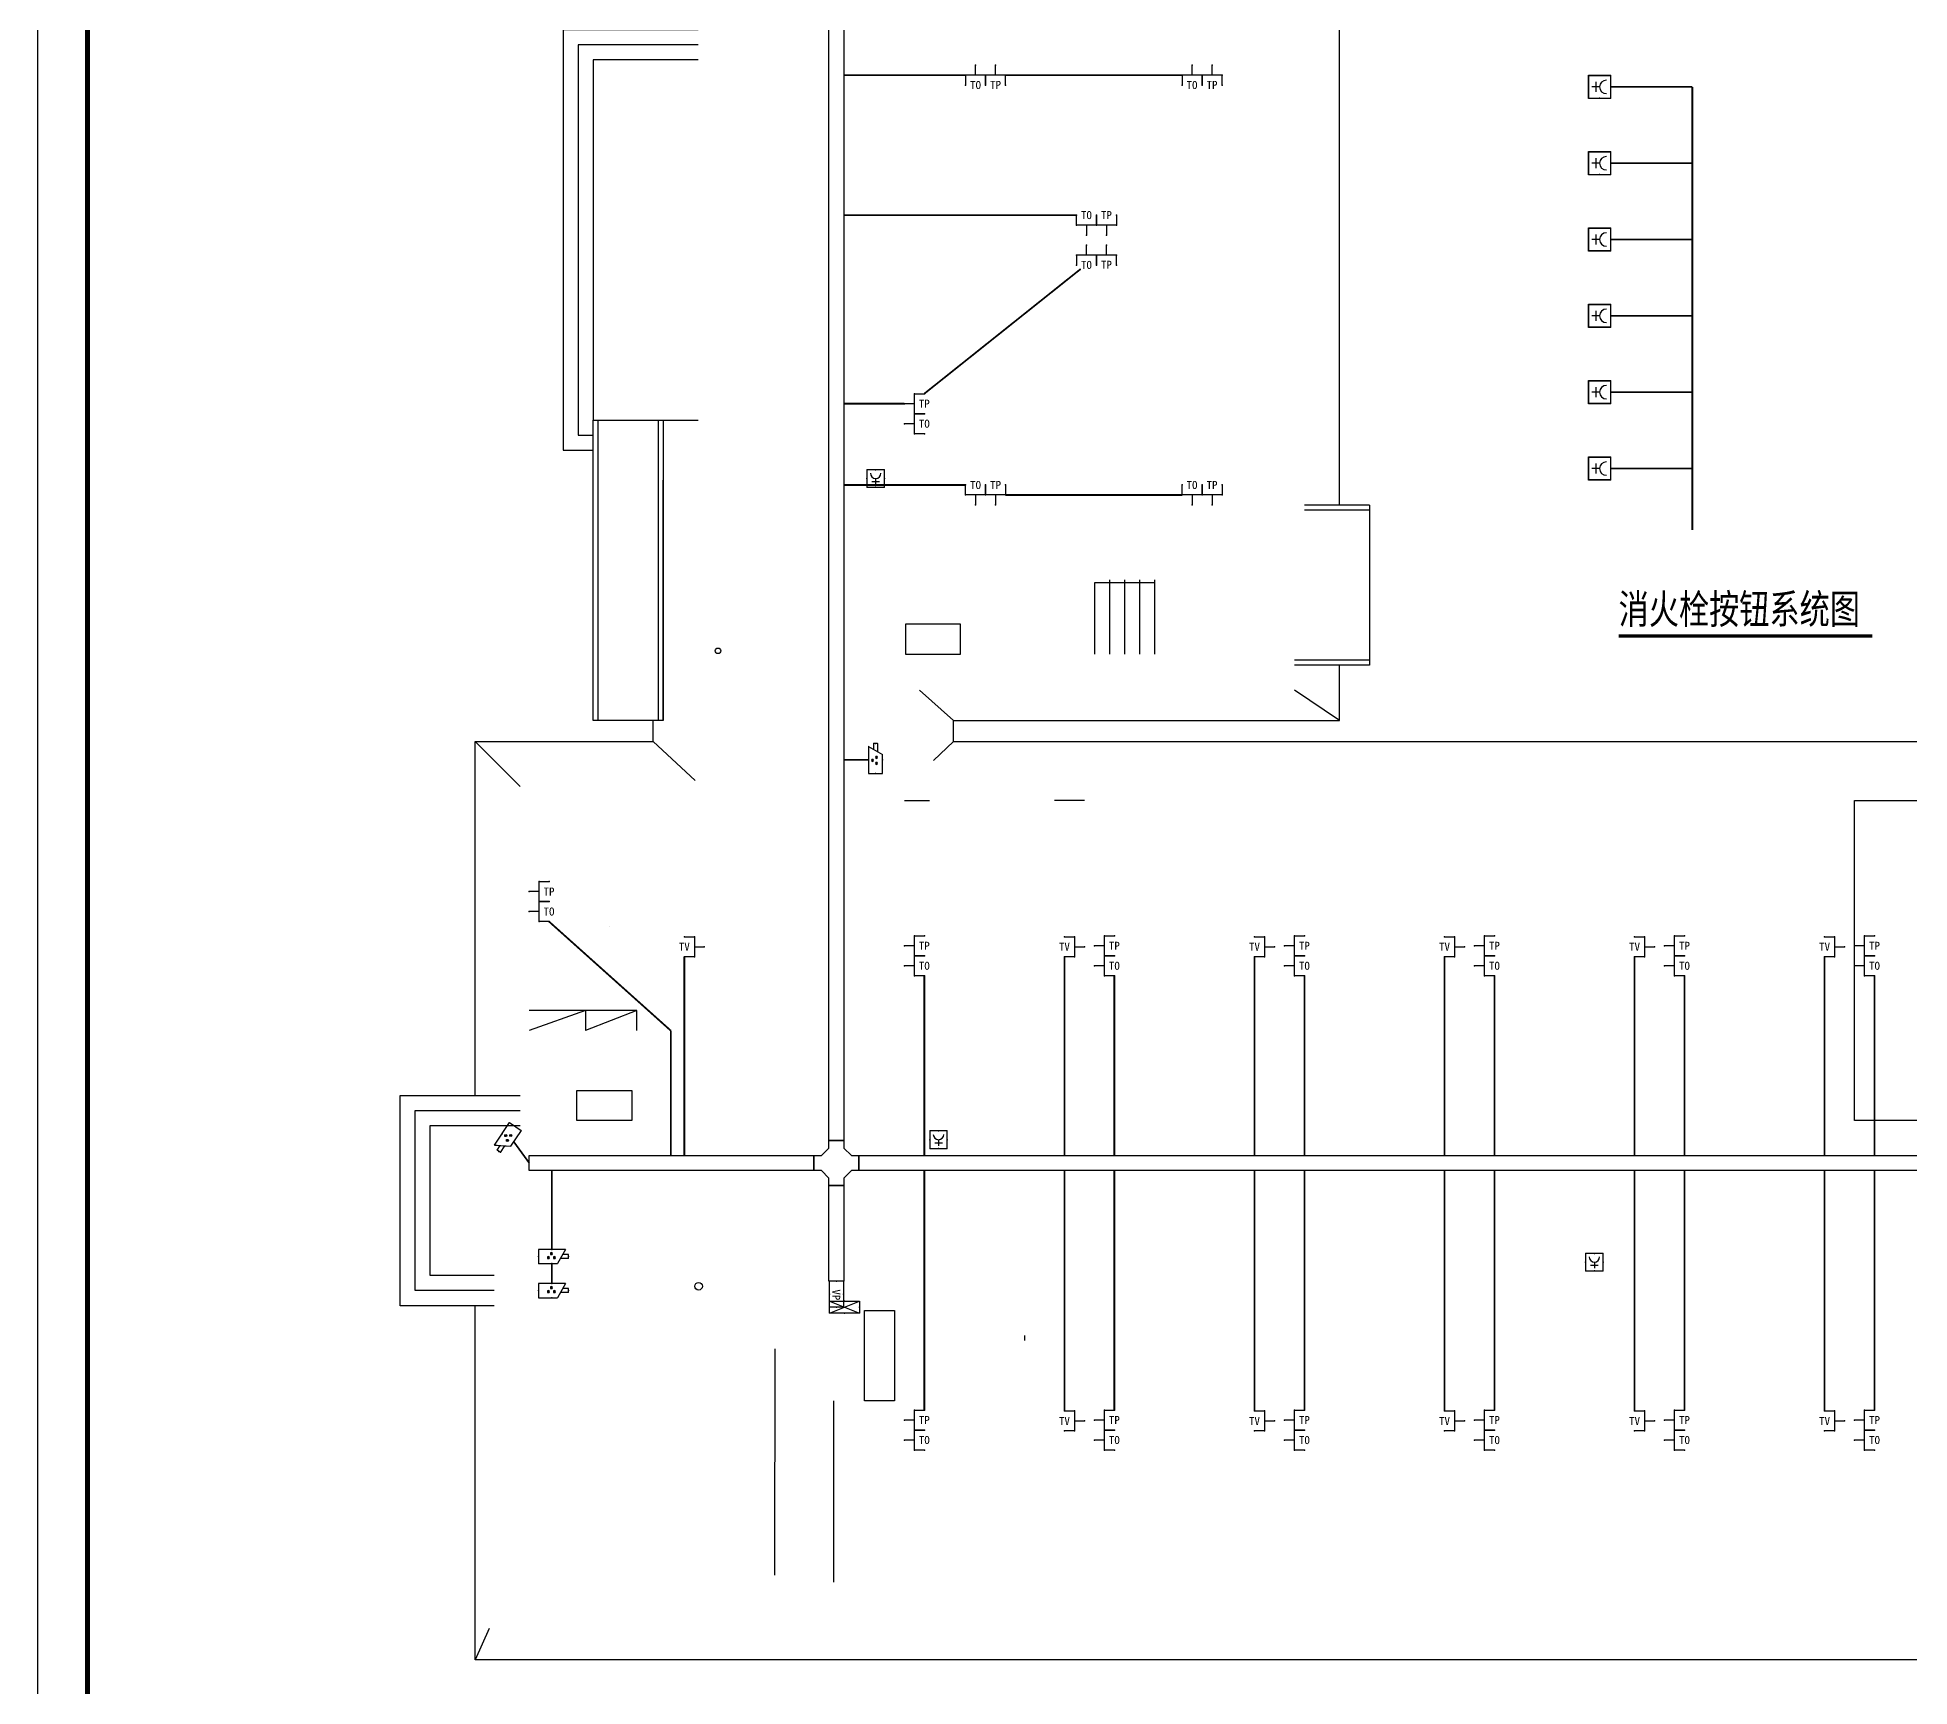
# Model space of a CAD drawing. Extents: x 552102 to 973302, y -80747 to 40012826.
# Drawn here: x 552102 to 589536, y 50299 to 83262 of the extents above; entities that cross this region are included whole.
import ezdxf
from ezdxf.enums import TextEntityAlignment as Align

# ---------------------------------------------------------------- set-up
doc = ezdxf.new("R2010")
doc.units = 0
doc.header["$LTSCALE"] = 1000
doc.header["$MEASUREMENT"] = 0
for name, color, linetype in [('CABLETRAY', 4, 'Continuous'), ('DIM_SYMB', 3, 'Continuous'), ('EQUIP-安防', 3, 'Continuous'), ('EQUIP-消防', 3, 'Continuous'), ('EQUIP-通讯', 3, 'Continuous'), ('GROUND', 2, 'Continuous'), ('LVTRY', 6, 'Continuous'), ('PUB_TITLE', 7, 'Continuous'), ('STAIR', 3, 'Continuous'), ('TEL_SYMB', 3, 'Continuous'), ('TP+TO', 3, 'TG_TP+TO'), ('WIRE-照明', 1, 'Continuous'), ('WIRE-电视', 4, 'TG_TV')]:
    doc.layers.add(name, color=color, linetype=linetype)
doc.styles.add('-宋体', font='', dxfattribs={"width": 0.8})
doc.styles.add('_TEL_DIM', font='simhei.ttf', dxfattribs={"width": 0.8, "height": 3.5})
doc.styles.get("Standard").update_dxf_attribs({"font": 'gbenor.shx', "bigfont": 'gbcbig.shx'})
doc.styles.add('TG_LINETYPE', font='SIMPLEX', dxfattribs={"width": 0.8, "height": 3, "bigfont": 'HZTXT'})
doc.styles.get('-宋体').set_extended_font_data('SimSun')
doc.linetypes.add('TG_TP+TO', pattern='A,1,-1.6,["TP+TO",TG_LINETYPE,S=0.1,R=0,X=-1.6,Y=-0.15],0', length=2.6)
doc.linetypes.add('TG_TV', pattern='A,2,-0.76,["TV",TG_LINETYPE,S=0.1,R=0,X=-0.6,Y=-0.15],0', length=2.8)

# ---------------------------------------------------------------- blocks, each defined once
blk = doc.blocks.new('$equip$00001847')
for p, q in [((-0.5, 0.499), (-0.5, 0.999)), ((0.5, 0.999), (0.5, 0.499)), ((0.5, 0.499), (-0.5, 0.499)), ((0, 0.5), (0, 0))]:
    blk.add_line(p, q)
for p in [(-0.5, 0.999), (0.5, 0.999), (-0.5, 0.499), (0, 0), (0.5, 0.499)]:
    blk.add_point(p)
at = {"color": 7, "style": '_TEL_DIM'}
blk.add_attdef('$TEXT$', text='', height=0.4, dxfattribs=at).set_placement((0, 0.999), align=Align.MIDDLE_CENTER)
at = {"color": 7, "style": '_TEL_DIM', "flags": 1}
blk.add_attdef('A', text='', height=0.00002, dxfattribs=at).set_placement((0, 0), align=Align.MIDDLE_CENTER)
blk = doc.blocks.new('$equip$00001867')
for p, q in [((-0.5, 0.499), (-0.5, 0.999)), ((0.5, 0.999), (0.5, 0.499)), ((0.5, 0.499), (-0.5, 0.499)), ((0, 0.5), (0, 0))]:
    blk.add_line(p, q)
for p in [(-0.5, 0.999), (0.5, 0.999), (-0.5, 0.499), (0, 0), (0.5, 0.499)]:
    blk.add_point(p)
at = {"color": 7, "style": '_TEL_DIM'}
blk.add_attdef('$TEXT$', text='', height=0.4, dxfattribs=at).set_placement((0, 0.999), align=Align.MIDDLE_CENTER)
at = {"color": 7, "style": '_TEL_DIM', "flags": 1}
blk.add_attdef('A', text='', height=0.00002, dxfattribs=at).set_placement((0, 0), align=Align.MIDDLE_CENTER)
blk = doc.blocks.new('$equip$00001802')
for p, q in [((-0.5, 0.499), (-0.5, 0.999)), ((0.5, 0.999), (0.5, 0.499)), ((0.5, 0.499), (-0.5, 0.499)), ((0, 0.5), (0, 0))]:
    blk.add_line(p, q)
for p in [(-0.5, 0.999), (0.5, 0.999), (-0.5, 0.499), (0, 0), (0.5, 0.499)]:
    blk.add_point(p)
at = {"color": 7, "style": '_TEL_DIM'}
blk.add_attdef('$TEXT$', text='', height=0.4, dxfattribs=at).set_placement((0, 0.999), align=Align.MIDDLE_CENTER)
at = {"color": 7, "style": '_TEL_DIM', "flags": 1}
blk.add_attdef('A', text='', height=0.00002, dxfattribs=at).set_placement((0, 0), align=Align.MIDDLE_CENTER)
blk = doc.blocks.new('$equip$00002562')
for p, q in [((-0.75, 0.6), (-0.75, 0)), ((-0.75, 0), (0.75, 0.6)), ((-0.75, 0.6), (0.75, 0)), ((0.75, 0.6), (-0.75, 0.6)), ((-0.75, 0), (0.75, 0)), ((0.75, 0), (0.75, 0.6))]:
    blk.add_line(p, q)
at = {"const_width": 0.025}
blk.add_lwpolyline([(-0.75, 0.6), (-0.75, 0), (0.75, 0), (0.75, 0.6), (-0.75, 0.6), (-0.75, 0)], dxfattribs=at)
for p in [(-0.75, 0.3), (0, 0.6), (0, 0), (0.75, 0.3)]:
    blk.add_point(p)
at = {"color": 7, "style": '_TEL_DIM', "flags": 1}
blk.add_attdef('A', text='', height=0.00002, dxfattribs=at).set_placement((0, 0), align=Align.MIDDLE_CENTER)
blk = doc.blocks.new('$equip$00002567')
for p, q in [((0.65, 0.35), (-0.65, 0.35)), ((-0.65, 0.35), (-0.65, -0.35)), ((0.65, 0.35), (0.65, -0.35)), ((-0.65, -0.35), (0.65, -0.35))]:
    blk.add_line(p, q)
at = {"const_width": 0.05}
blk.add_lwpolyline([(-0.65, 0.35), (-0.65, -0.35), (0.65, -0.35), (0.65, 0.35), (-0.65, 0.35), (-0.65, -0.35)], dxfattribs=at)
for p in [(-0.65, 0), (0, 0.35), (0.65, 0), (0, -0.35)]:
    blk.add_point(p)
at = {"color": 7, "style": '_TEL_DIM'}
blk.add_attdef('$TEXT$', text='', height=0.4, dxfattribs=at).set_placement((-0.017, -0.005), align=Align.MIDDLE_CENTER)
at = {"color": 7, "style": '_TEL_DIM', "flags": 1}
blk.add_attdef('A', text='', height=0.00002, dxfattribs=at).set_placement((0, 0), align=Align.MIDDLE_CENTER)
blk = doc.blocks.new('$equip$00002965')
for p, q in [((-0.75, -0.1), (-0.75, 0.1)), ((-0.75, 0.1), (-0.457, 0.1)), ((-0.6, 0.35), (0.75, 0.35)), ((-0.6, 0.35), (-0.2, -0.35)), ((0.75, 0.35), (0.75, -0.35)), ((-0.75, -0.1), (-0.343, -0.1)), ((0.75, -0.35), (-0.2, -0.35))]:
    blk.add_line(p, q)
at = {"const_width": 0.04}
blk.add_lwpolyline([(-0.75, 0.1), (-0.75, -0.1), (-0.343, -0.1), (-0.2, -0.35), (0.75, -0.35), (0.75, 0.35), (-0.6, 0.35), (-0.457, 0.1), (-0.75, 0.1), (-0.75, -0.1)], dxfattribs=at)
for centre in [(0.1, 0.15), (-0.05, -0.05), (0.25, -0.05)]:
    blk.add_circle(centre, 0.05)
for p in [(-0.75, 0), (0.075, 0.35), (0.075, -0.35), (0.75, 0)]:
    blk.add_point(p)
for points in [[(0.057, 0.175), (0.143, 0.175), (0.05, 0.15), (0.15, 0.15)], [(0.057, 0.125), (0.143, 0.125), (0.05, 0.15), (0.15, 0.15)], [(0.075, 0.193), (0.125, 0.193), (0.057, 0.175), (0.143, 0.175)], [(0.075, 0.107), (0.125, 0.107), (0.057, 0.125), (0.143, 0.125)], [(0.1, 0.2), (0.1, 0.2), (0.075, 0.193), (0.125, 0.193)], [(0.1, 0.1), (0.1, 0.1), (0.075, 0.107), (0.125, 0.107)], [(-0.093, -0.025), (-0.007, -0.025), (-0.1, -0.05), (0, -0.05)], [(-0.093, -0.075), (-0.007, -0.075), (-0.1, -0.05), (0, -0.05)], [(-0.075, -0.007), (-0.025, -0.007), (-0.093, -0.025), (-0.007, -0.025)], [(-0.075, -0.093), (-0.025, -0.093), (-0.093, -0.075), (-0.007, -0.075)], [(-0.05, 0), (-0.05, 0), (-0.075, -0.007), (-0.025, -0.007)], [(-0.05, -0.1), (-0.05, -0.1), (-0.075, -0.093), (-0.025, -0.093)], [(0.207, -0.025), (0.293, -0.025), (0.2, -0.05), (0.3, -0.05)], [(0.207, -0.075), (0.293, -0.075), (0.2, -0.05), (0.3, -0.05)], [(0.225, -0.007), (0.275, -0.007), (0.207, -0.025), (0.293, -0.025)], [(0.225, -0.093), (0.275, -0.093), (0.207, -0.075), (0.293, -0.075)], [(0.25, 0), (0.25, 0), (0.225, -0.007), (0.275, -0.007)], [(0.25, -0.1), (0.25, -0.1), (0.225, -0.093), (0.275, -0.093)]]:
    blk.add_solid(points)
at = {"color": 7, "style": '_TEL_DIM', "flags": 1}
for tag in ['A', 'REMARK']:
    blk.add_attdef(tag, text='', height=0.00002, dxfattribs=at).set_placement((0, 0), align=Align.MIDDLE_CENTER)
blk = doc.blocks.new('$equip$00002656')
for p, q in [((-0.5, 1), (-0.5, 0)), ((0.5, 1), (-0.5, 1)), ((0.5, 0), (0.5, 1)), ((-0.5, 0), (0.5, 0)), ((-0.219, 0.331), (0.222, 0.331)), ((0, 0.5), (0, 0.15))]:
    blk.add_line(p, q)
at = {"const_width": 0.0571}
blk.add_lwpolyline([(-0.5, 1), (0.5, 1), (0.5, 0), (-0.5, 0), (-0.5, 1), (0.5, 1)], dxfattribs=at)
blk.add_arc((0, 0.8), 0.3, 180, 0)
for p in [(0, 1), (-0.5, 0.5), (0, 0), (0.5, 0.5)]:
    blk.add_point(p)
at = {"color": 7, "flags": 1}
for tag, height, p in [('A', 0.00002, (0, 0)), ('B', 0.4, (0.762, 0.292))]:
    blk.add_attdef(tag, text='', height=height, dxfattribs=at).set_placement(p, align=Align.MIDDLE_CENTER)

msp = doc.modelspace()

# ---------------------------------------------------------------- linework, layer by layer
for p, q in [((574437, 72362), (573237, 72362)), ((569437, 68012), (569937, 68012)), ((573037, 68012), (572437, 68012)), ((564087, 63812), (561937, 63812)), ((563062, 63812), (561937, 63412)), ((563062, 63812), (563062, 63412)), ((564087, 63812), (563062, 63412)), ((564087, 63412), (564087, 63812)), ((571837, 57313), (571837, 57213)), ((571837, 57313), (571837, 57213)), ((571837, 57313), (571837, 57213)), ((566849, 52526), (566855, 57051)), ((568024, 52388), (568024, 56013))]:
    msp.add_line(p, q)
at = {"color": 2}
for points in [[(565317, 83412), (562617, 83412), (562617, 75012), (563217, 75012)], [(565317, 83112), (562917, 83112), (562917, 75312), (563217, 75312)], [(565317, 82812), (563217, 82812), (563217, 75612), (565317, 75612)], [(561237, 57912), (559357, 57912), (559357, 62112), (561757, 62112)], [(561237, 58212), (559657, 58212), (559657, 61812), (561757, 61812)], [(561237, 58512), (559957, 58512), (559957, 61512), (561757, 61512)]]:
    msp.add_lwpolyline(points, dxfattribs=at)
msp.add_lwpolyline([(591737, 61612), (588437, 61612), (588437, 68012), (592037, 68012), (592037, 62212), (591737, 62212)], close=True)
msp.add_circle((565711, 71001), 55)
at = {"color": 5}
msp.add_circle((565323, 58299), 75, dxfattribs=at)
at = {"layer": 'CABLETRAY'}
for p, q in [((567927, 61212), (567927, 96012)), ((568227, 96012), (568227, 61212)), ((567777, 60912), (567927, 61062)), ((567927, 61212), (568227, 61212)), ((567927, 61062), (567927, 61212)), ((568227, 61212), (567927, 61212)), ((568227, 61212), (568227, 61062)), ((568227, 61062), (568377, 60912)), ((561937, 60612), (561937, 60912)), ((561937, 60912), (567627, 60912)), ((567627, 60612), (567627, 60912)), ((567627, 60912), (567777, 60912)), ((567627, 60912), (567627, 60612)), ((568377, 60912), (568527, 60912)), ((568527, 60612), (568527, 60912)), ((568527, 60912), (599437, 60912)), ((568527, 60912), (568527, 60612)), ((567627, 60612), (561937, 60612)), ((567777, 60612), (567627, 60612)), ((567927, 60462), (567777, 60612)), ((567927, 60312), (567927, 60462)), ((567927, 60312), (568227, 60312)), ((567927, 58403), (567927, 60312)), ((568227, 60312), (567927, 60312)), ((568377, 60612), (568227, 60462)), ((568227, 60462), (568227, 60312)), ((568227, 60312), (568227, 58403)), ((568527, 60612), (568377, 60612)), ((599437, 60612), (568527, 60612)), ((568227, 58403), (567927, 58403))]:
    msp.add_line(p, q, dxfattribs=at)
at = {"layer": 'DIM_SYMB'}
msp.add_lwpolyline([(564049, 73650, 0, 0, 0), (564049, 74719, 80, 0, 0), (564049, 75612, 0, 0, 0)], format="xyseb", dxfattribs=at)
at = {"layer": 'GROUND'}
for p, q in [((563217, 69612), (563217, 75612)), ((563217, 75612), (564417, 75612)), ((563317, 69612), (563317, 75612)), ((564517, 75612), (564517, 69612)), ((564617, 75612), (564617, 69612)), ((578737, 73912), (577437, 73912)), ((578137, 73812), (577437, 73812)), ((578737, 73812), (578137, 73812)), ((578737, 73912), (578737, 70712)), ((578737, 70812), (577237, 70812)), ((578737, 70712), (577237, 70712)), ((569737, 70212), (570417, 69612)), ((578137, 69612), (577237, 70212)), ((564617, 69612), (563217, 69612)), ((564617, 69612), (563217, 69612)), ((560857, 69192), (564417, 69192)), ((560857, 62112), (560857, 69192)), ((561757, 68292), (560857, 69192)), ((560857, 69192), (564417, 69192)), ((560857, 62112), (560857, 69192)), ((561757, 68292), (560857, 69192)), ((564417, 69192), (565257, 68412)), ((564417, 69192), (565257, 68412)), ((564417, 69192), (565257, 68412)), ((564417, 69192), (565257, 68412)), ((570417, 69192), (570017, 68812)), ((570417, 69192), (600617, 69192)), ((559957, 61512), (561157, 61512)), ((560857, 50832), (560857, 57912)), ((561137, 51462), (560857, 50832)), ((600617, 50832), (560857, 50832))]:
    msp.add_line(p, q, dxfattribs=at)
for points in [[(578137, 73912), (578137, 86412), (578137, 87612), (570417, 87612), (570417, 88032)], [(564617, 69612), (564617, 74412)], [(570417, 69192), (570417, 69612), (576637, 69612), (578137, 69612), (578137, 70712)], [(564417, 69192), (564417, 69612)], [(564417, 69192), (564417, 69612)]]:
    msp.add_lwpolyline(points, dxfattribs=at)
at = {"layer": 'LVTRY'}
for points in [[(569457, 70932), (570557, 70932), (570557, 71532), (569457, 71532)], [(563987, 61612), (562887, 61612), (562887, 62212), (563987, 62212)], [(569237, 57813), (569237, 56013), (568637, 56013), (568637, 57813)]]:
    msp.add_lwpolyline(points, close=True, dxfattribs=at)
at = {"layer": 'PUB_TITLE', "color": 1}
msp.add_lwpolyline([(552102, 31122), (611502, 31122), (611502, 115222), (552102, 115222)], close=True, dxfattribs=at)
at = {"layer": 'PUB_TITLE', "color": 1, "const_width": 100}
msp.add_lwpolyline([(553102, 32122), (610502, 32122), (610502, 112722), (553102, 112722)], close=True, dxfattribs=at)
at = {"layer": 'STAIR'}
for p, q in [((573237, 72362), (573237, 70932)), ((573537, 72422), (573537, 70932)), ((573837, 72422), (573837, 70932)), ((574137, 72422), (574137, 70932)), ((574437, 72422), (574437, 70932))]:
    msp.add_line(p, q, dxfattribs=at)
at = {"layer": 'TEL_SYMB', "const_width": 70}
msp.add_lwpolyline([(583719, 71298), (588793, 71298)], dxfattribs=at)
at = {"layer": 'TP+TO', "linetype": 'TG_TP+TO', "const_width": 35}
for points in [[(568227, 82508), (570661, 82508)], [(571061, 82508), (571061, 82508)], [(571461, 82508), (574989, 82508)], [(568227, 79712), (572878, 79712)], [(569836, 76142), (572963, 78635)], [(568227, 75942), (569437, 75942)], [(568227, 74316), (570661, 74316)], [(571461, 74116), (574989, 74116)], [(562332, 65590), (564769, 63407)], [(569836, 60912), (569836, 64506)], [(573636, 60912), (573636, 64506)], [(577436, 60912), (577436, 64506)], [(581236, 60912), (581236, 64506)], [(585036, 60912), (585036, 64506)], [(588836, 60912), (588836, 64506)], [(564769, 60912), (564769, 63407)], [(569836, 55826), (569836, 60612)], [(573636, 55826), (573636, 60612)], [(577436, 55826), (577436, 60612)], [(581236, 55826), (581236, 60612)], [(585036, 55826), (585036, 60612)], [(588836, 55826), (588836, 60612)]]:
    msp.add_lwpolyline(points, dxfattribs=at)
at = {"layer": 'WIRE-照明', "linetype": 'Continuous', "const_width": 35}
for points in [[(583563, 82274), (585193, 82274)], [(585193, 73416), (585193, 82274)], [(583563, 80748), (585193, 80748)], [(583563, 79223), (585193, 79223)], [(583563, 77697), (585193, 77697)], [(583563, 76171), (585193, 76171)], [(583563, 74645), (585193, 74645)], [(568719, 68822), (568237, 68822)], [(561937, 60762), (561626, 61190)], [(562388, 59032), (562388, 60612)], [(562388, 58352), (562388, 58752)]]:
    msp.add_lwpolyline(points, dxfattribs=at)
at = {"layer": 'WIRE-电视', "linetype": 'TG_TV', "const_width": 35}
for points in [[(565037, 60912), (565037, 64887)], [(572637, 60912), (572637, 64887)], [(576437, 60912), (576437, 64887)], [(580237, 60912), (580237, 64887)], [(584037, 60912), (584037, 64887)], [(587837, 60912), (587837, 64887)], [(572637, 55807), (572637, 60612)], [(576437, 55807), (576437, 60612)], [(580237, 55807), (580237, 60612)], [(584037, 55807), (584037, 60612)], [(587837, 55807), (587837, 60612)]]:
    msp.add_lwpolyline(points, dxfattribs=at)

# ---------------------------------------------------------------- block references
at = {"layer": 'EQUIP-安防', "yscale": 400, "zscale": 400}
for p, xscale, rotation in [((568859, 68852), -400, 90), ((561493, 61244), 400, 56.0716804128154)]:
    msp.add_blockref('$equip$00002965', p, dxfattribs=dict(at, xscale=xscale, rotation=rotation))
at = {"layer": 'EQUIP-安防', "xscale": -400, "yscale": 400, "zscale": 400}
for p in [(562418, 58892), (562418, 58212)]:
    msp.add_blockref('$equip$00002965', p, dxfattribs=at)
at = {"layer": 'EQUIP-消防', "xscale": 450, "yscale": 450, "zscale": 450, "rotation": 269.9999999866598}
for p in [(583113, 82274), (583113, 80748), (583113, 79223), (583113, 77697), (583113, 76171), (583113, 74645)]:
    msp.add_blockref('$equip$00002656', p, dxfattribs=at)
at = {"layer": 'EQUIP-消防', "xscale": 350, "yscale": 350, "zscale": 350}
for p in [(568863, 74272), (570121, 61054), (583234, 58608)]:
    msp.add_blockref('$equip$00002656', p, dxfattribs=at)
at = {"layer": 'EQUIP-通讯'}
ref = msp.add_blockref('$equip$00001847', (570861, 82708), dxfattribs=dict(at, xscale=-400, yscale=400, zscale=400, rotation=180))
ref.add_attrib('$TEXT$', 'TO', dxfattribs={"layer": '0', "color": 7, "height": 160, "style": '_TEL_DIM'}).set_placement((570861, 82311), align=Align.MIDDLE_CENTER)
ref = msp.add_blockref('$equip$00001867', (571261, 82708), dxfattribs=dict(at, xscale=-400, yscale=400, zscale=400, rotation=180))
ref.add_attrib('$TEXT$', 'TP', dxfattribs={"layer": '0', "color": 7, "height": 160, "style": '_TEL_DIM'}).set_placement((571261, 82315), align=Align.MIDDLE_CENTER)
ref = msp.add_blockref('$equip$00001847', (575189, 82708), dxfattribs=dict(at, xscale=-400, yscale=400, zscale=400, rotation=180))
ref.add_attrib('$TEXT$', 'TO', dxfattribs={"layer": '0', "color": 7, "height": 160, "style": '_TEL_DIM'}).set_placement((575189, 82311), align=Align.MIDDLE_CENTER)
ref = msp.add_blockref('$equip$00001867', (575589, 82708), dxfattribs=dict(at, xscale=-400, yscale=400, zscale=400, rotation=180))
ref.add_attrib('$TEXT$', 'TP', dxfattribs={"layer": '0', "color": 7, "height": 160, "style": '_TEL_DIM'}).set_placement((575589, 82315), align=Align.MIDDLE_CENTER)
at = {"layer": 'EQUIP-通讯', "xscale": 400, "yscale": 400, "zscale": 400, "rotation": 359.9999999670242}
msp.add_blockref('$equip$00001847', (573078, 79312), dxfattribs=at).add_auto_attribs({'$TEXT$': 'TO'})
at = {"layer": 'EQUIP-通讯', "xscale": 400, "yscale": 400, "zscale": 400}
for name, p, values in [('$equip$00001867', (573478, 79312), {'$TEXT$': 'TP'}), ('$equip$00001847', (570861, 73917), {'$TEXT$': 'TO'}), ('$equip$00001867', (571261, 73917), {'$TEXT$': 'TP'}), ('$equip$00001847', (575189, 73917), {'$TEXT$': 'TO'}), ('$equip$00001867', (575589, 73917), {'$TEXT$': 'TP'})]:
    msp.add_blockref(name, p, dxfattribs=at).add_auto_attribs(values)
at = {"layer": 'EQUIP-通讯'}
ref = msp.add_blockref('$equip$00001847', (573078, 79112), dxfattribs=dict(at, xscale=-400, yscale=400, zscale=400, rotation=180))
ref.add_attrib('$TEXT$', 'TO', dxfattribs={"layer": '0', "color": 7, "height": 160, "style": '_TEL_DIM'}).set_placement((573078, 78715), align=Align.MIDDLE_CENTER)
ref = msp.add_blockref('$equip$00001867', (573478, 79112), dxfattribs=dict(at, xscale=-400, yscale=400, zscale=400, rotation=180))
ref.add_attrib('$TEXT$', 'TP', dxfattribs={"layer": '0', "color": 7, "height": 160, "style": '_TEL_DIM'}).set_placement((573478, 78719), align=Align.MIDDLE_CENTER)
ref = msp.add_blockref('$equip$00001867', (569437, 75942), dxfattribs=dict(at, xscale=400, yscale=400, zscale=400, rotation=270.0000001755344))
ref.add_attrib('$TEXT$', 'TP', dxfattribs={"layer": '0', "color": 7, "height": 160, "style": '_TEL_DIM'}).set_placement((569836, 75942), align=Align.MIDDLE_CENTER)
ref = msp.add_blockref('$equip$00001847', (569437, 75542), dxfattribs=dict(at, xscale=400, yscale=400, zscale=400, rotation=270.0000001755344))
ref.add_attrib('$TEXT$', 'TO', dxfattribs={"layer": '0', "color": 7, "height": 160, "style": '_TEL_DIM'}).set_placement((569836, 75542), align=Align.MIDDLE_CENTER)
ref = msp.add_blockref('$equip$00001867', (561932, 66190), dxfattribs=dict(at, xscale=400, yscale=400, zscale=400, rotation=269.9999999525174))
ref.add_attrib('$TEXT$', 'TP', dxfattribs={"layer": '0', "color": 7, "height": 160, "style": '_TEL_DIM'}).set_placement((562332, 66190), align=Align.MIDDLE_CENTER)
ref = msp.add_blockref('$equip$00001847', (561932, 65790), dxfattribs=dict(at, xscale=400, yscale=400, zscale=400, rotation=269.9999999525174))
ref.add_attrib('$TEXT$', 'TO', dxfattribs={"layer": '0', "color": 7, "height": 160, "style": '_TEL_DIM'}).set_placement((562332, 65790), align=Align.MIDDLE_CENTER)
ref = msp.add_blockref('$equip$00001802', (565437, 65087), dxfattribs=dict(at, xscale=400, yscale=400, zscale=400, rotation=89.99999995251822))
ref.add_attrib('$TEXT$', 'TV', dxfattribs={"layer": '0', "color": 7, "height": 160, "style": '_TEL_DIM'}).set_placement((565037, 65087), align=Align.MIDDLE_CENTER)
ref = msp.add_blockref('$equip$00001867', (569437, 65106), dxfattribs=dict(at, xscale=400, yscale=400, zscale=400, rotation=269.9999999525174))
ref.add_attrib('$TEXT$', 'TP', dxfattribs={"layer": '0', "color": 7, "height": 160, "style": '_TEL_DIM'}).set_placement((569836, 65106), align=Align.MIDDLE_CENTER)
ref = msp.add_blockref('$equip$00001802', (573037, 65087), dxfattribs=dict(at, xscale=400, yscale=400, zscale=400, rotation=89.99999995251822))
ref.add_attrib('$TEXT$', 'TV', dxfattribs={"layer": '0', "color": 7, "height": 160, "style": '_TEL_DIM'}).set_placement((572637, 65087), align=Align.MIDDLE_CENTER)
ref = msp.add_blockref('$equip$00001867', (573237, 65106), dxfattribs=dict(at, xscale=400, yscale=400, zscale=400, rotation=269.9999999525174))
ref.add_attrib('$TEXT$', 'TP', dxfattribs={"layer": '0', "color": 7, "height": 160, "style": '_TEL_DIM'}).set_placement((573636, 65106), align=Align.MIDDLE_CENTER)
ref = msp.add_blockref('$equip$00001802', (576837, 65087), dxfattribs=dict(at, xscale=400, yscale=400, zscale=400, rotation=89.99999995251822))
ref.add_attrib('$TEXT$', 'TV', dxfattribs={"layer": '0', "color": 7, "height": 160, "style": '_TEL_DIM'}).set_placement((576437, 65087), align=Align.MIDDLE_CENTER)
ref = msp.add_blockref('$equip$00001867', (577037, 65106), dxfattribs=dict(at, xscale=400, yscale=400, zscale=400, rotation=269.9999999525174))
ref.add_attrib('$TEXT$', 'TP', dxfattribs={"layer": '0', "color": 7, "height": 160, "style": '_TEL_DIM'}).set_placement((577436, 65106), align=Align.MIDDLE_CENTER)
ref = msp.add_blockref('$equip$00001802', (580637, 65087), dxfattribs=dict(at, xscale=400, yscale=400, zscale=400, rotation=89.99999995251822))
ref.add_attrib('$TEXT$', 'TV', dxfattribs={"layer": '0', "color": 7, "height": 160, "style": '_TEL_DIM'}).set_placement((580237, 65087), align=Align.MIDDLE_CENTER)
ref = msp.add_blockref('$equip$00001867', (580837, 65106), dxfattribs=dict(at, xscale=400, yscale=400, zscale=400, rotation=269.9999999525174))
ref.add_attrib('$TEXT$', 'TP', dxfattribs={"layer": '0', "color": 7, "height": 160, "style": '_TEL_DIM'}).set_placement((581236, 65106), align=Align.MIDDLE_CENTER)
ref = msp.add_blockref('$equip$00001802', (584437, 65087), dxfattribs=dict(at, xscale=400, yscale=400, zscale=400, rotation=89.99999995251822))
ref.add_attrib('$TEXT$', 'TV', dxfattribs={"layer": '0', "color": 7, "height": 160, "style": '_TEL_DIM'}).set_placement((584037, 65087), align=Align.MIDDLE_CENTER)
ref = msp.add_blockref('$equip$00001867', (584637, 65106), dxfattribs=dict(at, xscale=400, yscale=400, zscale=400, rotation=269.9999999525174))
ref.add_attrib('$TEXT$', 'TP', dxfattribs={"layer": '0', "color": 7, "height": 160, "style": '_TEL_DIM'}).set_placement((585036, 65106), align=Align.MIDDLE_CENTER)
ref = msp.add_blockref('$equip$00001802', (588237, 65087), dxfattribs=dict(at, xscale=400, yscale=400, zscale=400, rotation=89.99999995251822))
ref.add_attrib('$TEXT$', 'TV', dxfattribs={"layer": '0', "color": 7, "height": 160, "style": '_TEL_DIM'}).set_placement((587837, 65087), align=Align.MIDDLE_CENTER)
ref = msp.add_blockref('$equip$00001867', (588437, 65106), dxfattribs=dict(at, xscale=400, yscale=400, zscale=400, rotation=269.9999999525174))
ref.add_attrib('$TEXT$', 'TP', dxfattribs={"layer": '0', "color": 7, "height": 160, "style": '_TEL_DIM'}).set_placement((588836, 65106), align=Align.MIDDLE_CENTER)
ref = msp.add_blockref('$equip$00001847', (569437, 64706), dxfattribs=dict(at, xscale=400, yscale=400, zscale=400, rotation=269.9999999525174))
ref.add_attrib('$TEXT$', 'TO', dxfattribs={"layer": '0', "color": 7, "height": 160, "style": '_TEL_DIM'}).set_placement((569836, 64706), align=Align.MIDDLE_CENTER)
ref = msp.add_blockref('$equip$00001847', (573237, 64706), dxfattribs=dict(at, xscale=400, yscale=400, zscale=400, rotation=269.9999999525174))
ref.add_attrib('$TEXT$', 'TO', dxfattribs={"layer": '0', "color": 7, "height": 160, "style": '_TEL_DIM'}).set_placement((573636, 64706), align=Align.MIDDLE_CENTER)
ref = msp.add_blockref('$equip$00001847', (577037, 64706), dxfattribs=dict(at, xscale=400, yscale=400, zscale=400, rotation=269.9999999525174))
ref.add_attrib('$TEXT$', 'TO', dxfattribs={"layer": '0', "color": 7, "height": 160, "style": '_TEL_DIM'}).set_placement((577436, 64706), align=Align.MIDDLE_CENTER)
ref = msp.add_blockref('$equip$00001847', (580837, 64706), dxfattribs=dict(at, xscale=400, yscale=400, zscale=400, rotation=269.9999999525174))
ref.add_attrib('$TEXT$', 'TO', dxfattribs={"layer": '0', "color": 7, "height": 160, "style": '_TEL_DIM'}).set_placement((581236, 64706), align=Align.MIDDLE_CENTER)
ref = msp.add_blockref('$equip$00001847', (584637, 64706), dxfattribs=dict(at, xscale=400, yscale=400, zscale=400, rotation=269.9999999525174))
ref.add_attrib('$TEXT$', 'TO', dxfattribs={"layer": '0', "color": 7, "height": 160, "style": '_TEL_DIM'}).set_placement((585036, 64706), align=Align.MIDDLE_CENTER)
ref = msp.add_blockref('$equip$00001847', (588437, 64706), dxfattribs=dict(at, xscale=400, yscale=400, zscale=400, rotation=269.9999999525174))
ref.add_attrib('$TEXT$', 'TO', dxfattribs={"layer": '0', "color": 7, "height": 160, "style": '_TEL_DIM'}).set_placement((588836, 64706), align=Align.MIDDLE_CENTER)
ref = msp.add_blockref('$equip$00002567', (568077, 58143), dxfattribs=dict(at, xscale=-400, yscale=400, zscale=400, rotation=270))
ref.add_attrib('$TEXT$', 'VP', dxfattribs={"layer": '0', "color": 7, "height": 160, "rotation": 270, "style": '_TEL_DIM'}).set_placement((568075, 58129), align=Align.MIDDLE_CENTER)
at = {"layer": 'EQUIP-通讯', "xscale": -400, "yscale": 400, "zscale": 400, "rotation": 180}
msp.add_blockref('$equip$00002562', (568242, 58002), dxfattribs=at)
at = {"layer": 'EQUIP-通讯'}
ref = msp.add_blockref('$equip$00001867', (569437, 55626), dxfattribs=dict(at, xscale=400, yscale=400, zscale=400, rotation=269.9999999525174))
ref.add_attrib('$TEXT$', 'TP', dxfattribs={"layer": '0', "color": 7, "height": 160, "style": '_TEL_DIM'}).set_placement((569836, 55626), align=Align.MIDDLE_CENTER)
ref = msp.add_blockref('$equip$00001802', (573037, 55607), dxfattribs=dict(at, xscale=400, yscale=400, zscale=400, rotation=89.99999995251822))
ref.add_attrib('$TEXT$', 'TV', dxfattribs={"layer": '0', "color": 7, "height": 160, "style": '_TEL_DIM'}).set_placement((572637, 55607), align=Align.MIDDLE_CENTER)
ref = msp.add_blockref('$equip$00001867', (573237, 55626), dxfattribs=dict(at, xscale=400, yscale=400, zscale=400, rotation=269.9999999525174))
ref.add_attrib('$TEXT$', 'TP', dxfattribs={"layer": '0', "color": 7, "height": 160, "style": '_TEL_DIM'}).set_placement((573636, 55626), align=Align.MIDDLE_CENTER)
ref = msp.add_blockref('$equip$00001802', (576837, 55607), dxfattribs=dict(at, xscale=400, yscale=400, zscale=400, rotation=89.99999995251822))
ref.add_attrib('$TEXT$', 'TV', dxfattribs={"layer": '0', "color": 7, "height": 160, "style": '_TEL_DIM'}).set_placement((576437, 55607), align=Align.MIDDLE_CENTER)
ref = msp.add_blockref('$equip$00001867', (577037, 55626), dxfattribs=dict(at, xscale=400, yscale=400, zscale=400, rotation=269.9999999525174))
ref.add_attrib('$TEXT$', 'TP', dxfattribs={"layer": '0', "color": 7, "height": 160, "style": '_TEL_DIM'}).set_placement((577436, 55626), align=Align.MIDDLE_CENTER)
ref = msp.add_blockref('$equip$00001802', (580637, 55607), dxfattribs=dict(at, xscale=400, yscale=400, zscale=400, rotation=89.99999995251822))
ref.add_attrib('$TEXT$', 'TV', dxfattribs={"layer": '0', "color": 7, "height": 160, "style": '_TEL_DIM'}).set_placement((580237, 55607), align=Align.MIDDLE_CENTER)
ref = msp.add_blockref('$equip$00001867', (580837, 55626), dxfattribs=dict(at, xscale=400, yscale=400, zscale=400, rotation=269.9999999525174))
ref.add_attrib('$TEXT$', 'TP', dxfattribs={"layer": '0', "color": 7, "height": 160, "style": '_TEL_DIM'}).set_placement((581236, 55626), align=Align.MIDDLE_CENTER)
ref = msp.add_blockref('$equip$00001802', (584437, 55607), dxfattribs=dict(at, xscale=400, yscale=400, zscale=400, rotation=89.99999995251822))
ref.add_attrib('$TEXT$', 'TV', dxfattribs={"layer": '0', "color": 7, "height": 160, "style": '_TEL_DIM'}).set_placement((584037, 55607), align=Align.MIDDLE_CENTER)
ref = msp.add_blockref('$equip$00001867', (584637, 55626), dxfattribs=dict(at, xscale=400, yscale=400, zscale=400, rotation=269.9999999525174))
ref.add_attrib('$TEXT$', 'TP', dxfattribs={"layer": '0', "color": 7, "height": 160, "style": '_TEL_DIM'}).set_placement((585036, 55626), align=Align.MIDDLE_CENTER)
ref = msp.add_blockref('$equip$00001802', (588237, 55607), dxfattribs=dict(at, xscale=400, yscale=400, zscale=400, rotation=89.99999995251822))
ref.add_attrib('$TEXT$', 'TV', dxfattribs={"layer": '0', "color": 7, "height": 160, "style": '_TEL_DIM'}).set_placement((587837, 55607), align=Align.MIDDLE_CENTER)
ref = msp.add_blockref('$equip$00001867', (588437, 55626), dxfattribs=dict(at, xscale=400, yscale=400, zscale=400, rotation=269.9999999525174))
ref.add_attrib('$TEXT$', 'TP', dxfattribs={"layer": '0', "color": 7, "height": 160, "style": '_TEL_DIM'}).set_placement((588836, 55626), align=Align.MIDDLE_CENTER)
ref = msp.add_blockref('$equip$00001847', (569437, 55226), dxfattribs=dict(at, xscale=400, yscale=400, zscale=400, rotation=269.9999999525174))
ref.add_attrib('$TEXT$', 'TO', dxfattribs={"layer": '0', "color": 7, "height": 160, "style": '_TEL_DIM'}).set_placement((569836, 55226), align=Align.MIDDLE_CENTER)
ref = msp.add_blockref('$equip$00001847', (573237, 55226), dxfattribs=dict(at, xscale=400, yscale=400, zscale=400, rotation=269.9999999525174))
ref.add_attrib('$TEXT$', 'TO', dxfattribs={"layer": '0', "color": 7, "height": 160, "style": '_TEL_DIM'}).set_placement((573636, 55226), align=Align.MIDDLE_CENTER)
ref = msp.add_blockref('$equip$00001847', (577037, 55226), dxfattribs=dict(at, xscale=400, yscale=400, zscale=400, rotation=269.9999999525174))
ref.add_attrib('$TEXT$', 'TO', dxfattribs={"layer": '0', "color": 7, "height": 160, "style": '_TEL_DIM'}).set_placement((577436, 55226), align=Align.MIDDLE_CENTER)
ref = msp.add_blockref('$equip$00001847', (580837, 55226), dxfattribs=dict(at, xscale=400, yscale=400, zscale=400, rotation=269.9999999525174))
ref.add_attrib('$TEXT$', 'TO', dxfattribs={"layer": '0', "color": 7, "height": 160, "style": '_TEL_DIM'}).set_placement((581236, 55226), align=Align.MIDDLE_CENTER)
ref = msp.add_blockref('$equip$00001847', (584637, 55226), dxfattribs=dict(at, xscale=400, yscale=400, zscale=400, rotation=269.9999999525174))
ref.add_attrib('$TEXT$', 'TO', dxfattribs={"layer": '0', "color": 7, "height": 160, "style": '_TEL_DIM'}).set_placement((585036, 55226), align=Align.MIDDLE_CENTER)
ref = msp.add_blockref('$equip$00001847', (588437, 55226), dxfattribs=dict(at, xscale=400, yscale=400, zscale=400, rotation=269.9999999525174))
ref.add_attrib('$TEXT$', 'TO', dxfattribs={"layer": '0', "color": 7, "height": 160, "style": '_TEL_DIM'}).set_placement((588836, 55226), align=Align.MIDDLE_CENTER)

# ---------------------------------------------------------------- texts
at = {"insert": (563538, 65487), "char_height": 3.5, "width": 18.48, "attachment_point": 1, "style": '_TEL_DIM'}
msp.add_mtext('17.98平米', dxfattribs=at)
at = {"layer": 'TEL_SYMB', "color": 7, "style": '-宋体', "width": 0.75}
msp.add_text('消火栓按钮系统图', height=589.6, dxfattribs=at).set_placement((583719, 71543, 3))

doc.saveas('drawing.dxf')
